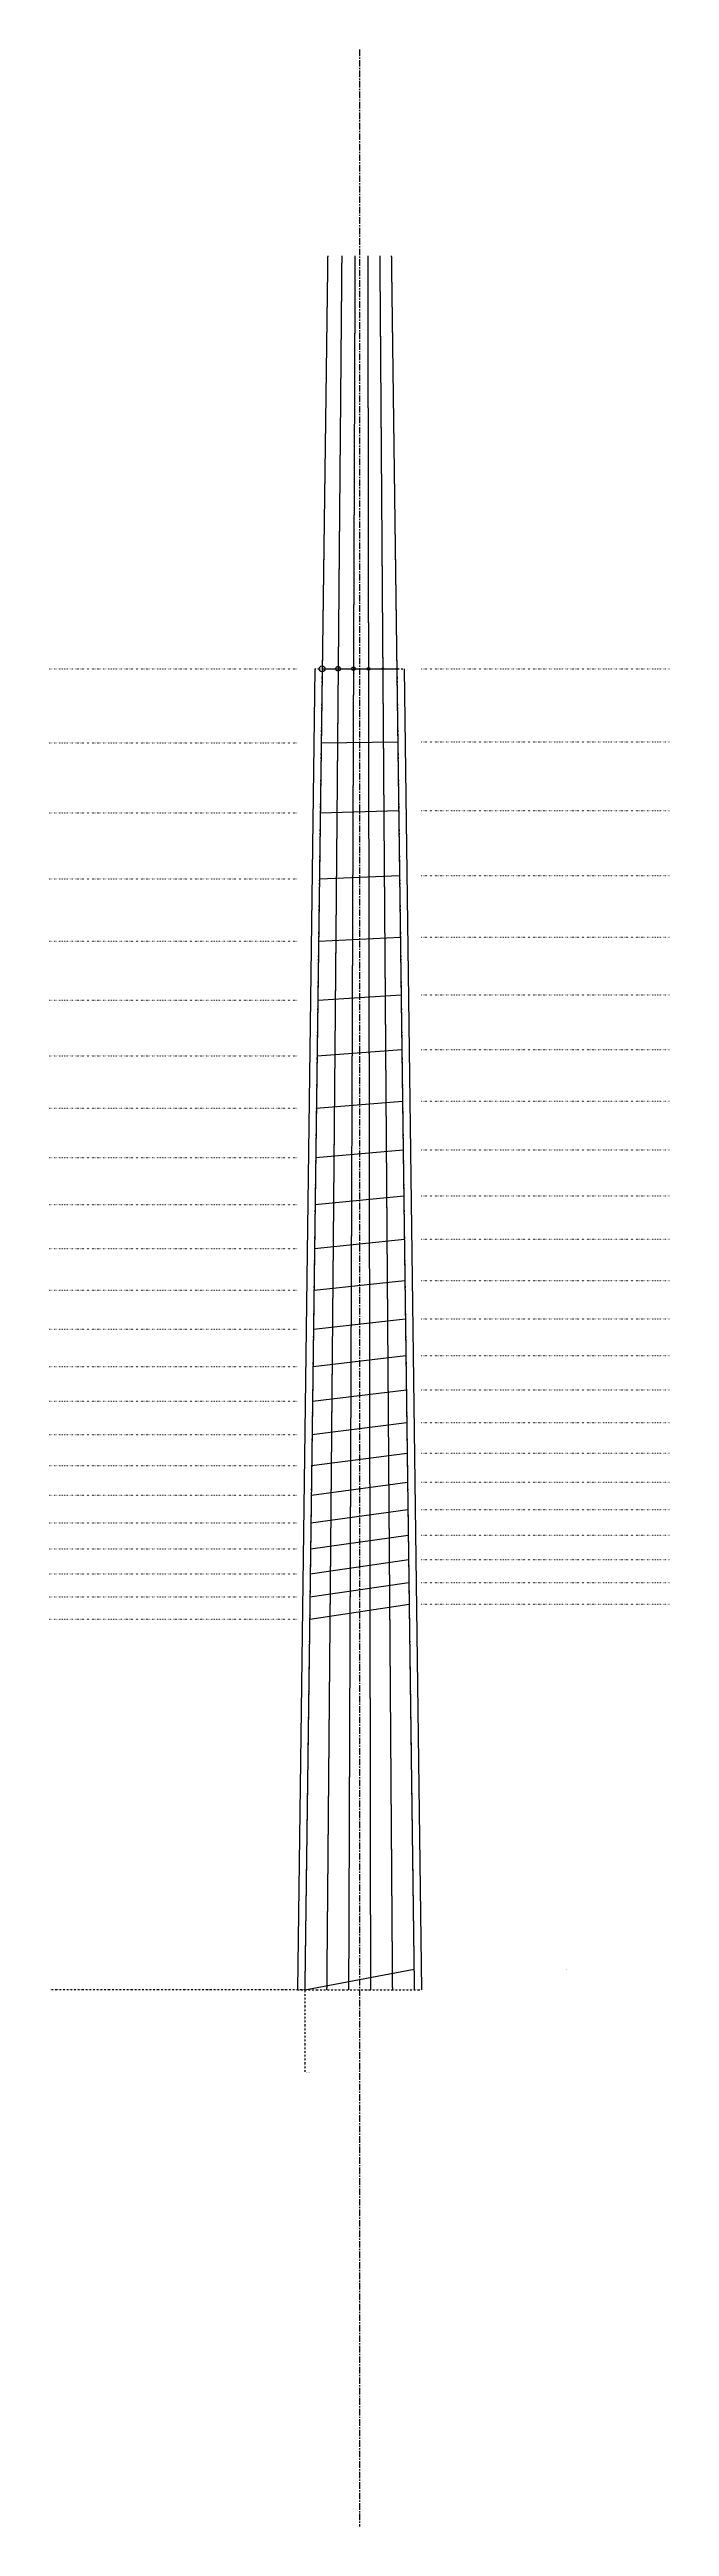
# Model space of a CAD drawing. Header units: millimetres. Extents: x 0 to 300, y -150 to 1050.
import ezdxf

# ---------------------------------------------------------------- set-up
doc = ezdxf.new("R2010")
doc.units = ezdxf.units.MM
for name, pattern in [('CENTER', [5.08, 3.175, -0.635, 0.635, -0.635]), ('DASHED', [1.524, 1.27, -0.254]), ('DASHED2', [0.762, 0.635, -0.127]), ('DOT', [0.508, 0, -0.508]), ('DOT2', [0.254, 0, -0.254])]:
    doc.linetypes.add(name, pattern=pattern)
doc.styles.add('OpenSans', font='OpenSans-Regular.ttf')

msp = doc.modelspace()

# ---------------------------------------------------------------- linework, layer by layer
at = {"linetype": 'CENTER'}
msp.add_line((150, 1050), (150, -150), dxfattribs=at)
at = {"linetype": 'DASHED'}
for p, q in [((134.6, 950), (123.5, 110)), ((141.4, 950), (134.1, 110)), ((147.8, 950), (144.7, 110)), ((154, 950), (155.3, 110)), ((159.8, 950), (165.9, 110)), ((165.4, 950), (176.5, 110))]:
    msp.add_line(p, q, dxfattribs=at)
at = {"linetype": 'DASHED2'}
for p, q in [((134.6, 950), (123.5, 110)), ((141.4, 950), (134.1, 110)), ((147.8, 950), (144.7, 110)), ((154, 950), (155.3, 110)), ((159.8, 950), (165.9, 110)), ((165.4, 950), (176.5, 110))]:
    msp.add_line(p, q, dxfattribs=at)
at = {"linetype": 'DOT'}
for p, q in [((0, 750), (120, 750)), ((180, 750), (300, 750)), ((0, 714.1), (120, 714.1)), ((180, 714.6), (300, 714.6)), ((0, 680.2), (120, 680.2)), ((180, 681.3), (300, 681.3)), ((0, 648.2), (120, 648.2)), ((180, 649.8), (300, 649.8)), ((0, 618), (120, 618)), ((180, 620), (300, 620)), ((0, 589.5), (120, 589.5)), ((180, 592), (300, 592)), ((180, 565.5), (300, 565.5)), ((0, 562.5), (120, 562.5)), ((180, 540.5), (300, 540.5)), ((0, 537.1), (120, 537.1)), ((180, 516.9), (300, 516.9)), ((0, 513.2), (120, 513.2)), ((180, 494.6), (300, 494.6)), ((0, 490.5), (120, 490.5)), ((0, 469.2), (120, 469.2)), ((180, 473.6), (300, 473.6)), ((0, 449), (120, 449)), ((180, 453.7), (300, 453.7)), ((180, 435), (300, 435)), ((0, 430), (120, 430)), ((0, 412), (120, 412)), ((180, 417.3), (300, 417.3)), ((180, 400.6), (300, 400.6)), ((0, 395.1), (120, 395.1)), ((180, 384.9), (300, 384.9)), ((0, 379.1), (120, 379.1)), ((0, 364), (120, 364)), ((180, 370), (300, 370)), ((0, 349.7), (120, 349.7)), ((180, 356), (300, 356)), ((0, 336.3), (120, 336.3)), ((180, 342.7), (300, 342.7)), ((180, 330.2), (300, 330.2)), ((0, 323.6), (120, 323.6)), ((180, 318.4), (300, 318.4)), ((0, 311.6), (120, 311.6)), ((0, 300.3), (120, 300.3)), ((180, 307.3), (300, 307.3)), ((0, 289.6), (120, 289.6)), ((180, 296.8), (300, 296.8))]:
    msp.add_line(p, q, dxfattribs=at)
for p, q in [((128.4, 750), (120, 110)), ((131.9, 750), (168.1, 750)), ((171.6, 750), (180, 110)), ((131.5, 714.1), (168.5, 714.6)), ((131, 680.2), (169, 681.3)), ((130.6, 648.2), (169.4, 649.8)), ((130.2, 618), (169.8, 620)), ((129.8, 589.5), (170.1, 592)), ((129.5, 562.5), (170.5, 565.5)), ((129.1, 537.1), (170.8, 540.5)), ((128.8, 513.2), (171.1, 516.9)), ((128.5, 490.5), (171.4, 494.6)), ((128.2, 469.2), (171.7, 473.6)), ((128, 449), (172, 453.7)), ((127.7, 430), (172.2, 435)), ((127.5, 412), (172.4, 417.3)), ((127.3, 395.1), (172.7, 400.6)), ((127, 379.1), (172.9, 384.9)), ((126.8, 364), (173.1, 370)), ((126.7, 349.7), (173.3, 356)), ((126.5, 336.3), (173.4, 342.7)), ((126.3, 323.6), (173.6, 330.2)), ((126.2, 311.6), (173.8, 318.4)), ((126, 300.3), (173.9, 307.3)), ((125.9, 289.6), (174, 296.8)), ((123.5, 110), (176.4, 120)), ((123.5, 110), (176.4, 120))]:
    msp.add_line(p, q)
at = {"linetype": 'DOT2'}
for p, q in [((131.9, 750), (123.5, 110)), ((128.4, 750), (171.6, 750)), ((168.1, 750), (176.5, 110)), ((123.5, 110), (0, 110)), ((120, 110), (180, 110)), ((123.5, 110), (123.5, 70))]:
    msp.add_line(p, q, dxfattribs=at)
for centre, radius in [((131.9, 750), 1.42), ((139.6, 750), 1.14), ((147.1, 750), 0.889), ((154.3, 750), 0.66), ((161.3, 750), 0.432), ((168.1, 750), 0.33)]:
    msp.add_circle(centre, radius)

# ---------------------------------------------------------------- texts
at = {"char_height": 0.1, "attachment_point": 1, "style": 'OpenSans'}
for s, insert in [('0 : 0.0 mm', (50, 750)), ('0 : 0.0 mm', (260, 750)), ('1 : 35.92 mm', (50, 714.1)), ('1 : 35.359 mm', (260, 714.6)), ('2 : 69.825 mm', (50, 680.2)), ('2 : 68.734 mm', (260, 681.3)), ('3 : 101.826 mm', (50, 648.2)), ('3 : 100.235 mm', (260, 649.8)), ('4 : 132.032 mm', (50, 618)), ('4 : 129.969 mm', (260, 620)), ('5 : 160.542 mm', (50, 589.5)), ('5 : 158.033 mm', (260, 592)), ('6 : 184.523 mm', (260, 565.5)), ('6 : 187.452 mm', (50, 562.5)), ('7 : 209.525 mm', (260, 540.5)), ('7 : 212.851 mm', (50, 537.1)), ('8 : 233.125 mm', (260, 516.9)), ('8 : 236.825 mm', (50, 513.2)), ('9 : 255.4 mm', (260, 494.6)), ('9 : 259.454 mm', (50, 490.5)), ('10 : 280.812 mm', (50, 469.2)), ('10 : 276.424 mm', (260, 473.6)), ('11 : 300.972 mm', (50, 449)), ('11 : 296.269 mm', (260, 453.7)), ('12 : 315.0 mm', (260, 435)), ('12 : 320.0 mm', (50, 430)), ('13 : 337.96 mm', (50, 412)), ('13 : 332.68 mm', (260, 417.3)), ('14 : 349.367 mm', (260, 400.6)), ('14 : 354.912 mm', (50, 395.1)), ('15 : 365.118 mm', (260, 384.9)), ('15 : 370.913 mm', (50, 379.1)), ('16 : 386.016 mm', (50, 364)), ('16 : 379.984 mm', (260, 370)), ('17 : 400.271 mm', (50, 349.7)), ('17 : 394.017 mm', (260, 356)), ('18 : 413.726 mm', (50, 336.3)), ('18 : 407.261 mm', (260, 342.7)), ('19 : 419.763 mm', (260, 330.2)), ('19 : 426.426 mm', (50, 323.6)), ('20 : 431.562 mm', (260, 318.4)), ('20 : 438.413 mm', (50, 311.6)), ('21 : 449.727 mm', (50, 300.3)), ('21 : 442.7 mm', (260, 307.3)), ('22 : 460.406 mm', (50, 289.6)), ('22 : 453.212 mm', (260, 296.8)), ('630.0 mm', (250, 120)), ('640.0 mm', (50, 110)), ('Puente con entonación/Intonated Bridge', (123.5, 70))]:
    msp.add_mtext(s, dxfattribs=dict(at, insert=insert))

doc.saveas('drawing.dxf')
